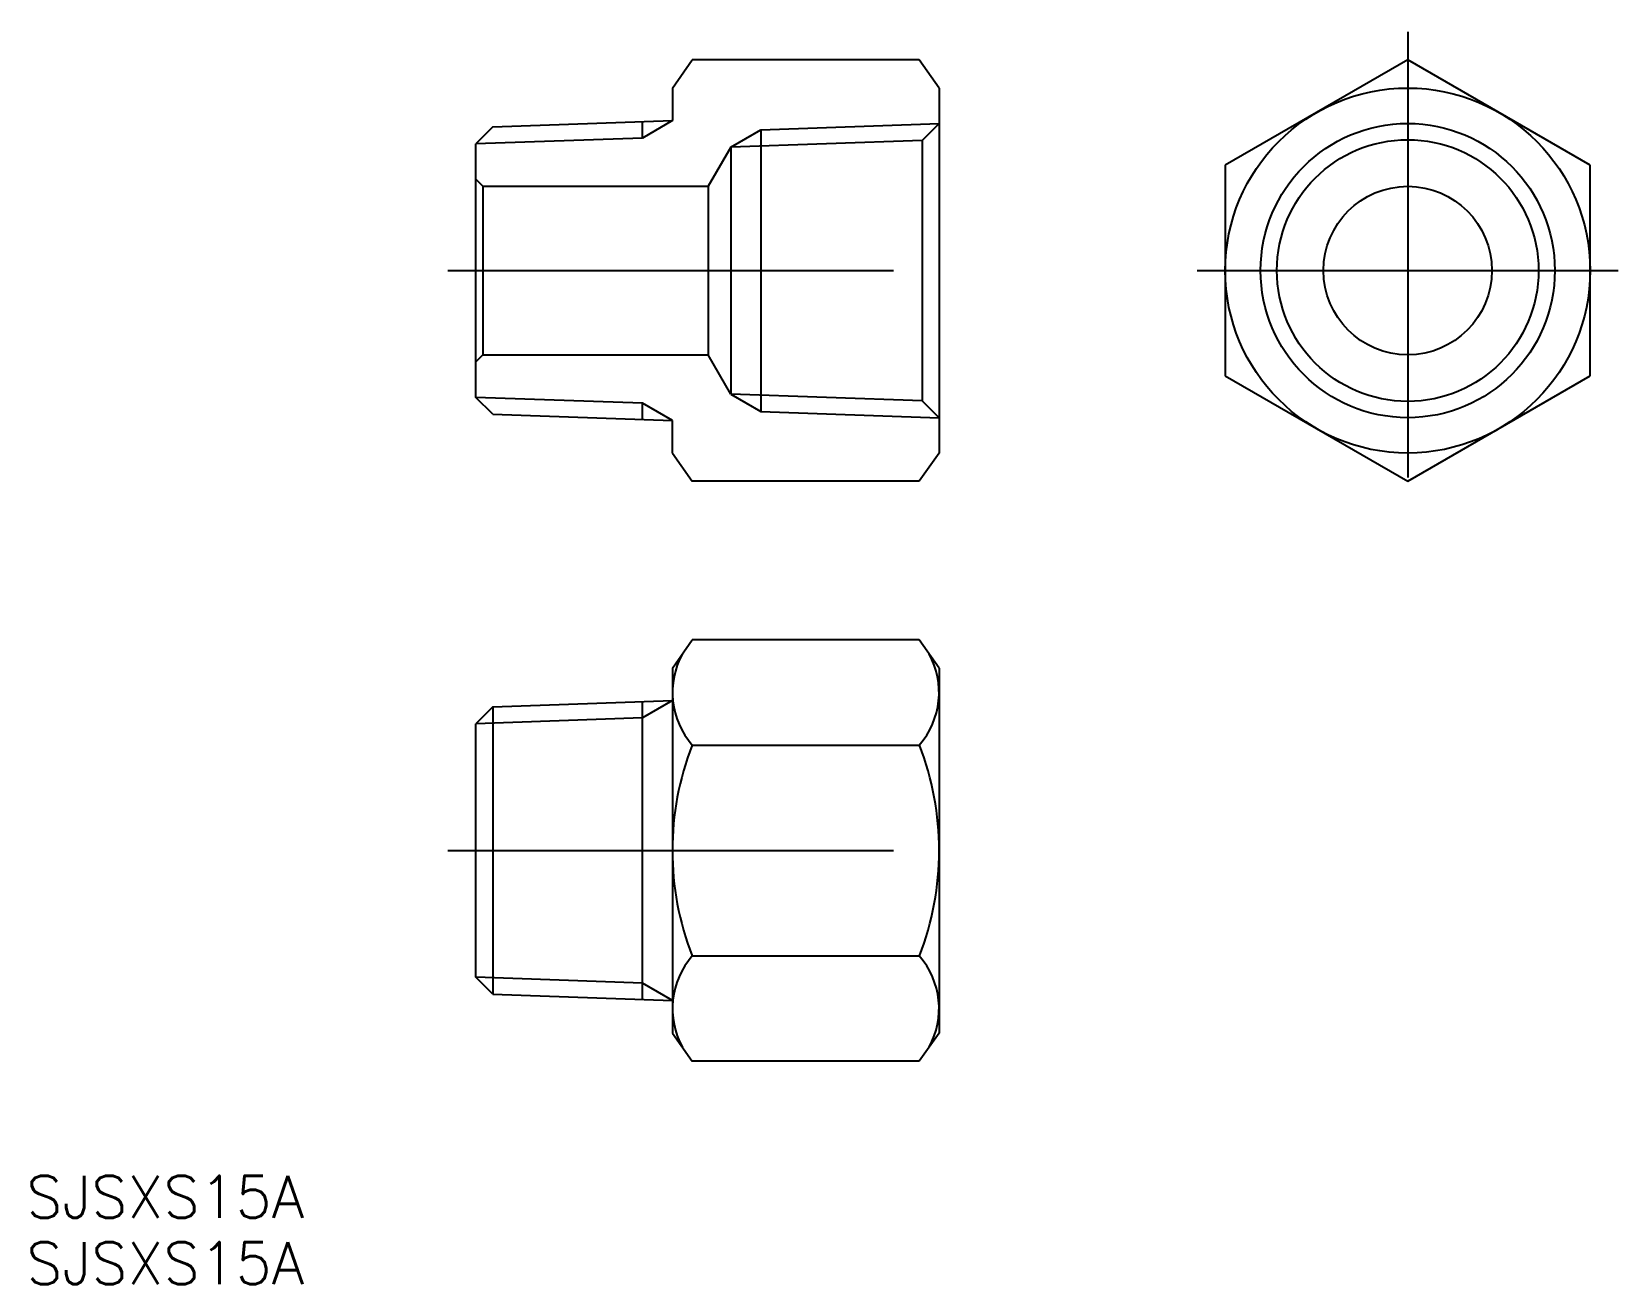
# Model space of a CAD drawing. Extents: x -98 to 15, y -72 to 17.
import ezdxf

# ---------------------------------------------------------------- set-up
doc = ezdxf.new("R2010")
doc.units = 0
doc.linetypes.add('CENTER', pattern=[50.8, 31.75, -6.35, 6.35, -6.35])
doc.layers.get('0').update_dxf_attribs({"linetype": 'CONTINUOUS'})
doc.layers.add('CENTER', color=1, linetype='CENTER')
doc.styles.get("Standard").update_dxf_attribs({"font": 'txt.shx', "height": 3, "bigfont": 'bigfont.shx'})

msp = doc.modelspace()

# ---------------------------------------------------------------- linework, layer by layer
at = {"color": 7, "linetype": 'CONTINUOUS'}
for p, q in [((-52.39, 13), (-50.98, 15.01)), ((-34.8, 15.01), (-50.98, 15.01)), ((-33.39, 13), (-34.8, 15.01)), ((0, 15.01), (-13, 7.51)), ((13, 7.51), (0, 15.01)), ((-52.39, 13), (-52.39, 10.68)), ((-33.39, 13), (-33.39, -13)), ((-65.18, 10.23), (-66.39, 9.03)), ((-65.18, 10.23), (-52.39, 10.68)), ((-54.53, 9.44), (-54.53, 10.61)), ((-34.59, 9.27), (-33.39, 10.48)), ((-34.59, 9.27), (-48.23, 8.8)), ((-46.09, 10.03), (-46.09, -10.03)), ((-34.59, 9.27), (-34.59, -9.27)), ((-66.39, -9.03), (-66.39, 9.03)), ((-48.23, 8.8), (-49.85, 6)), ((-48.23, 8.8), (-48.23, -8.8)), ((-13, 7.51), (-13, -7.51)), ((13, -7.51), (13, 7.51)), ((-66.39, 6.5), (-65.89, 6)), ((-65.89, 6), (-49.85, 6)), ((-65.89, 6), (-65.89, -6)), ((-49.85, 6), (-49.85, -6)), ((-66.39, -6.5), (-65.89, -6)), ((-65.89, -6), (-49.85, -6)), ((-48.23, -8.8), (-49.85, -6)), ((-13, -7.51), (0, -15.01)), ((0, -15.01), (13, -7.51)), ((-65.18, -10.23), (-66.39, -9.03)), ((-34.59, -9.27), (-48.23, -8.8)), ((-54.53, -10.61), (-54.53, -9.44)), ((-34.59, -9.27), (-33.39, -10.48)), ((-65.18, -10.23), (-52.39, -10.68)), ((-52.39, -13), (-52.39, -10.68)), ((-52.39, -13), (-50.98, -15.01)), ((-33.39, -13), (-34.8, -15.01)), ((-34.8, -15.01), (-50.98, -15.01)), ((-52.39, -28.31), (-50.98, -26.3)), ((-34.8, -26.3), (-50.98, -26.3)), ((-33.39, -28.31), (-34.8, -26.3)), ((-52.39, -28.31), (-52.39, -54.31)), ((-33.39, -28.31), (-33.39, -54.31)), ((-65.18, -31.07), (-66.39, -32.28)), ((-65.18, -31.07), (-52.39, -30.63)), ((-65.18, -31.07), (-65.18, -51.54)), ((-54.53, -51.91), (-54.53, -30.7)), ((-66.39, -50.34), (-66.39, -32.28)), ((-50.98, -33.8), (-34.8, -33.8)), ((-50.98, -48.81), (-34.8, -48.81)), ((-65.18, -51.54), (-66.39, -50.34)), ((-65.18, -51.54), (-52.39, -51.99)), ((-52.39, -54.31), (-50.98, -56.32)), ((-33.39, -54.31), (-34.8, -56.32)), ((-34.8, -56.32), (-50.98, -56.32))]:
    msp.add_line(p, q, dxfattribs=at)
at = {"color": 3, "linetype": 'CONTINUOUS'}
for p, q in [((-52.39, 10.68), (-54.53, 9.44)), ((-46.09, 10.03), (-33.39, 10.48)), ((-54.53, 9.44), (-66.39, 9.03)), ((-48.23, 8.8), (-46.09, 10.03)), ((-54.53, -9.44), (-66.39, -9.03)), ((-48.23, -8.8), (-46.09, -10.03)), ((-52.39, -10.68), (-54.53, -9.44)), ((-46.09, -10.03), (-33.39, -10.48)), ((-52.39, -30.63), (-54.53, -31.86)), ((-54.53, -31.86), (-66.39, -32.28)), ((-54.53, -50.75), (-66.39, -50.34)), ((-52.39, -51.99), (-54.53, -50.75))]:
    msp.add_line(p, q, dxfattribs=at)
at = {"color": 7, "linetype": 'CONTINUOUS'}
for radius in [13, 9.32, 6]:
    msp.add_circle((0, 0), radius, dxfattribs=at)
at = {"color": 3, "linetype": 'CONTINUOUS'}
msp.add_circle((0, 0), 10.48, dxfattribs=at)
at = {"color": 7, "linetype": 'CONTINUOUS'}
for centre, radius, start, end in [((-46.68, -30.05), 5.7, 151.1362, 221.1362), ((-39.09, -30.05), 5.7, 318.8638, 28.8638), ((-31.68, -41.31), 20.71, 158.7474, 201.2526), ((-54.09, -41.31), 20.71, 338.7474, 21.2526), ((-46.68, -52.57), 5.7, 138.8638, 208.8638), ((-39.09, -52.57), 5.7, 331.1362, 41.1362)]:
    msp.add_arc(centre, radius, start, end, dxfattribs=at)
at = {"layer": 'CENTER', "color": 1, "linetype": 'CENTER'}
for p, q in [((0, 17.01), (0, -17.01)), ((-68.39, 0), (-31.39, 0)), ((-15, 0), (15, 0)), ((-68.39, -41.31), (-31.39, -41.31))]:
    msp.add_line(p, q, dxfattribs=at)

# ---------------------------------------------------------------- texts
at = {"color": 7, "linetype": 'CONTINUOUS'}
for p in [(-98.42, -67.48), (-98.42, -72.2)]:
    msp.add_text('SJSXS15A', height=3, dxfattribs=at).set_placement(p)

doc.saveas('drawing.dxf')
